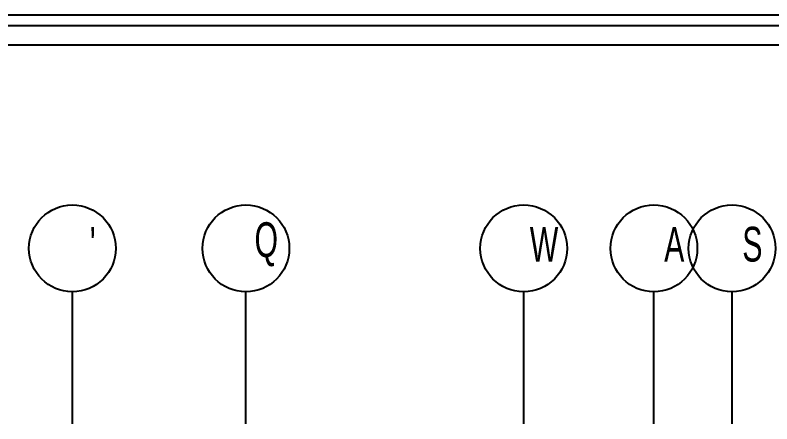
# Model space of a CAD drawing. Header units: metres. Extents: x -658 to -58, y -713 to -118.
# Drawn here: x -111.81 to -103.09, y -123.48 to -118.77 of the extents above; entities that cross this region are included whole.
import ezdxf

# ---------------------------------------------------------------- set-up
doc = ezdxf.new("R2010")
doc.units = ezdxf.units.M
doc.header["$LTSCALE"] = 100
doc.layers.add('Fram', color=7, linetype='Continuous', lineweight=25)
doc.layers.add('plan', color=8, linetype='Continuous')
doc.styles.add('XARB', font='xarb.shx', dxfattribs={"width": 0.65})

# ---------------------------------------------------------------- blocks, each defined once
blk = doc.blocks.new('G5GT5ET53')
at = {"ltscale": 0.025}
for p, q in [((-229.9048, -123.4803), (-229.9048, -121.9592)), ((-227.9055, -123.4803), (-227.9055, -121.9592)), ((-224.7055, -123.4803), (-224.7055, -121.9592)), ((-223.2055, -123.4803), (-223.2055, -121.9592)), ((-222.3055, -123.4803), (-222.3055, -121.9592))]:
    blk.add_line(p, q, dxfattribs=at)
for centre in [(-229.9048, -121.4592), (-227.9055, -121.4592), (-224.7055, -121.4592), (-223.2055, -121.4592), (-222.3055, -121.4592)]:
    blk.add_circle(centre, 0.5)
at = {"char_height": 0.4, "width": 0.84167, "attachment_point": 5, "style": 'XARB'}
for s, insert in [('Q', (-227.6708, -121.4138)), ("'", (-229.6701, -121.4138)), ('W', (-224.4708, -121.4138)), ('A', (-222.9708, -121.4138)), ('S', (-222.0708, -121.4138))]:
    blk.add_mtext(s, dxfattribs=dict(at, insert=insert))
blk = doc.blocks.new('A$Cc2be8e3e')
at = {"layer": 'plan'}
blk.add_blockref('G5GT5ET53', (188.202, 148.4607), dxfattribs=at)
blk = doc.blocks.new('Fram')
for p, q in [((-0.2175, 28.7104), (-40.6907, 28.7104)), ((-0.302, 28.626), (-40.6063, 28.626)), ((-0.4575, 28.4705), (-40.4507, 28.4705))]:
    blk.add_line(p, q)

msp = doc.modelspace()

# ---------------------------------------------------------------- block references
at = {"layer": 'Fram', "linetype": 'Continuous', "xscale": 1.443331752045014, "yscale": 1.443331752045014, "zscale": 1.443331752045014}
msp.add_blockref('Fram', (-59.9728, -160.2122), dxfattribs=at)
at = {"layer": 'plan'}
msp.add_blockref('A$Cc2be8e3e', (-69.4477, -148.4607), dxfattribs=at)

doc.saveas('drawing.dxf')
